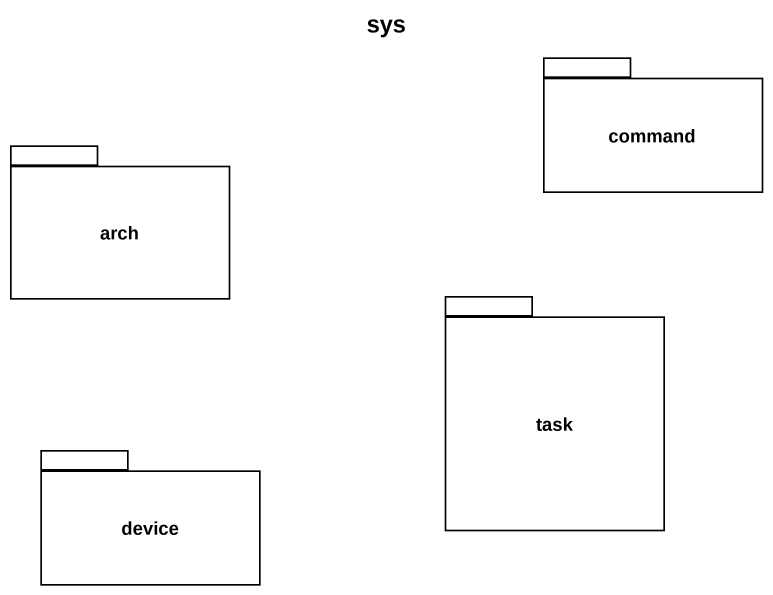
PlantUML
@startuml
title sys
package command {
}
package arch {
}
package task {
}
package device {
}
@enduml
